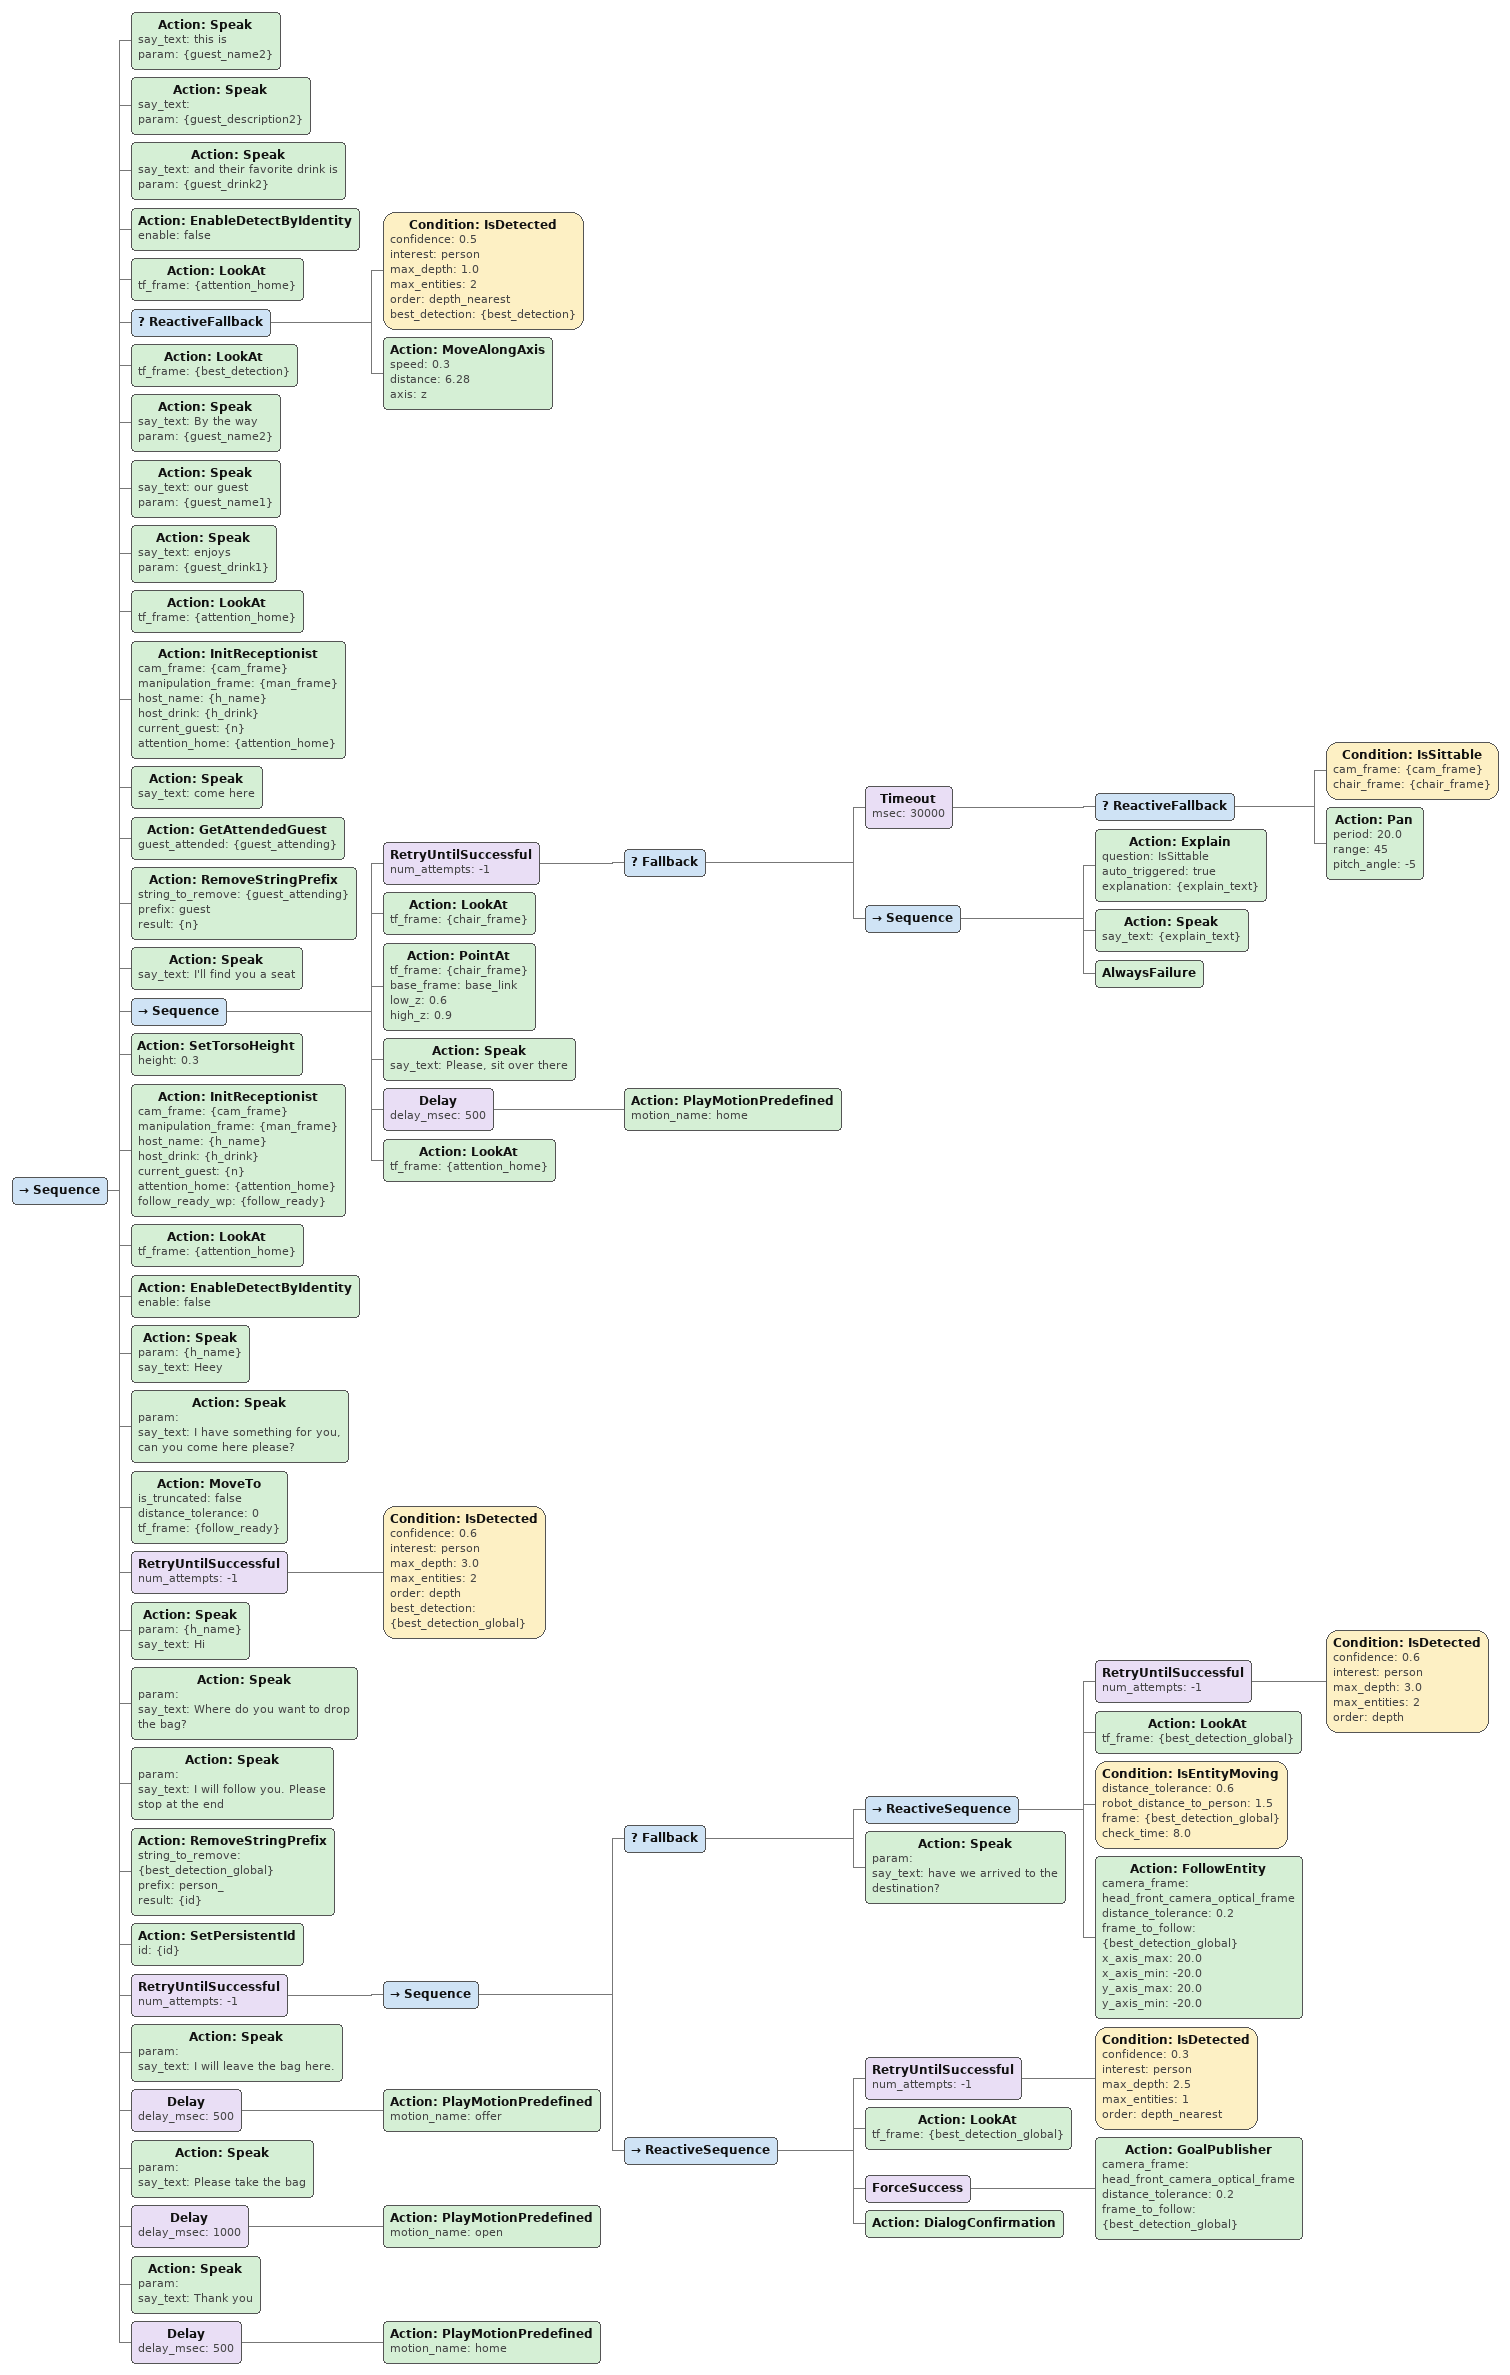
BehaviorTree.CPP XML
<Sequence>
    <Action ID="Speak" say_text=" this is" param="{guest_name2}"/>
    <Action ID="Speak" say_text=" " param="{guest_description2}"/>
    <Action ID="Speak" say_text=" and their favorite drink is" param="{guest_drink2}"/>
    <Action ID="EnableDetectByIdentity" enable="false"/>
    <Action ID="LookAt" tf_frame="{attention_home}"/>
    <ReactiveFallback>
        <Condition ID="IsDetected" confidence="0.5" interest="person" max_depth="1.0" max_entities="2" order="depth_nearest" best_detection="{best_detection}"/>

        <Action ID="MoveAlongAxis" speed="0.3" distance="6.28" axis="z"/>
    </ReactiveFallback>
    <Action ID="LookAt" tf_frame="{best_detection}"/>
    <Action ID="Speak" say_text=" By the way" param="{guest_name2}"/>
    <Action ID="Speak" say_text="our guest" param="{guest_name1}"/>
    <Action ID="Speak" say_text="enjoys" param="{guest_drink1}"/>
    <Action ID="LookAt" tf_frame="{attention_home}"/>
    <!-- Find seat for second guest -->

<Action ID="InitReceptionist" cam_frame="{cam_frame}" manipulation_frame="{man_frame}" host_name="{h_name}" host_drink="{h_drink}" current_guest="{n}" attention_home="{attention_home}"/>

<Action ID="Speak" say_text="come here"/>
<Action ID="GetAttendedGuest" guest_attended="{guest_attending}"/>
<Action ID="RemoveStringPrefix" string_to_remove="{guest_attending}" prefix="guest" result="{n}"/>

<Action ID="Speak" say_text="I'll find you a seat"/>
 <Sequence>
        <RetryUntilSuccessful num_attempts="-1">
            <Fallback>
                <Timeout msec="30000">
                    <ReactiveFallback>
                        <Condition ID="IsSittable" cam_frame="{cam_frame}" chair_frame="{chair_frame}"/>
                        <Action ID="Pan" period="20.0" range="45" pitch_angle="-5"/>
                    </ReactiveFallback>
                </Timeout>
                <Sequence>
                    <Action ID="Explain" question="IsSittable" auto_triggered="true" explanation="{explain_text}"/>
                    <Action ID="Speak" say_text="{explain_text}"/>
                    <AlwaysFailure/>
                </Sequence>
            </Fallback>
        </RetryUntilSuccessful>
        <Action ID="LookAt" tf_frame="{chair_frame}"/>
        <Action ID="PointAt" tf_frame="{chair_frame}" base_frame="base_link" low_z="0.6" high_z="0.9"/>
        <Action ID="Speak" say_text="Please, sit over there"/>
        <Delay delay_msec="500">
            <Action ID="PlayMotionPredefined" motion_name="home"/>
        </Delay>
        <Action ID="LookAt" tf_frame="{attention_home}"/>
</Sequence>
<Action ID="SetTorsoHeight" height="0.3"/>
    <!-- Call host and transport bag -->
    <Action ID="InitReceptionist" cam_frame="{cam_frame}" manipulation_frame="{man_frame}" host_name="{h_name}" host_drink="{h_drink}" current_guest="{n}" attention_home="{attention_home}" follow_ready_wp="{follow_ready}"/>

    <Action ID="LookAt" tf_frame="{attention_home}"/>
    <Action ID="EnableDetectByIdentity" enable="false"/>
    <Action ID="Speak" param="{h_name}" say_text="Heey "/>
    <Action ID="Speak" param="" say_text="I have something for you, can you come here please?"/>
    <Action ID="MoveTo" is_truncated="false" distance_tolerance="0" tf_frame="{follow_ready}"/>
    <RetryUntilSuccessful num_attempts="-1">
        <Condition ID="IsDetected" confidence="0.6" interest="person" max_depth="3.0" max_entities="2" order="depth" best_detection="{best_detection_global}"/>
    </RetryUntilSuccessful>
    <Action ID="Speak" param="{h_name}" say_text="Hi "/>
    <Action ID="Speak" param="" say_text="Where do you want to drop the bag?"/>
    <Action ID="Speak" param="" say_text="I will follow you. Please stop at the end "/>
    <Action ID="RemoveStringPrefix" string_to_remove="{best_detection_global}" prefix="person_" result="{id}"/>
    <Action ID="SetPersistentId" id="{id}"/>
    <RetryUntilSuccessful num_attempts="-1">
        <Sequence>
            <Fallback>
                <ReactiveSequence>
                    <RetryUntilSuccessful num_attempts="-1">
                        <Condition ID="IsDetected" confidence="0.6" interest="person" max_depth="3.0" max_entities="2" order="depth"/>
                    </RetryUntilSuccessful>
                    <Action ID="LookAt" tf_frame="{best_detection_global}"/>

                    <Condition ID="IsEntityMoving" distance_tolerance="0.6" robot_distance_to_person="1.5" frame="{best_detection_global}" check_time="8.0"/>
                    <Action ID="FollowEntity" camera_frame="head_front_camera_optical_frame" distance_tolerance="0.2" frame_to_follow="{best_detection_global}" x_axis_max="20.0" x_axis_min="-20.0" y_axis_max="20.0" y_axis_min="-20.0"/>
                </ReactiveSequence>
                <Action ID="Speak" param="" say_text="have we arrived to the destination?"/>
            </Fallback>
            <ReactiveSequence>
                <RetryUntilSuccessful num_attempts="-1">
                    <Condition ID="IsDetected" confidence="0.3" interest="person" max_depth="2.5" max_entities="1" order="depth_nearest"/>
                </RetryUntilSuccessful>
                <Action ID="LookAt" tf_frame="{best_detection_global}"/>
                <ForceSuccess>
                    <Action ID="GoalPublisher" camera_frame="head_front_camera_optical_frame" distance_tolerance="0.2" frame_to_follow="{best_detection_global}"/>
                </ForceSuccess>
                <Action ID="DialogConfirmation"/>
            </ReactiveSequence>
        </Sequence>
    </RetryUntilSuccessful>
    <Action ID="Speak" param="" say_text="I will leave the bag here."/>
    <Delay delay_msec="500">
        <Action ID="PlayMotionPredefined" motion_name="offer"/>
    </Delay>
    <Action ID="Speak" param="" say_text="Please take the bag"/>
    <Delay delay_msec="1000">
        <Action ID="PlayMotionPredefined" motion_name="open"/>
    </Delay>
    <Action ID="Speak" param="" say_text="Thank you"/>
    <Delay delay_msec="500">
        <Action ID="PlayMotionPredefined" motion_name="home"/>
    </Delay>
</Sequence>
